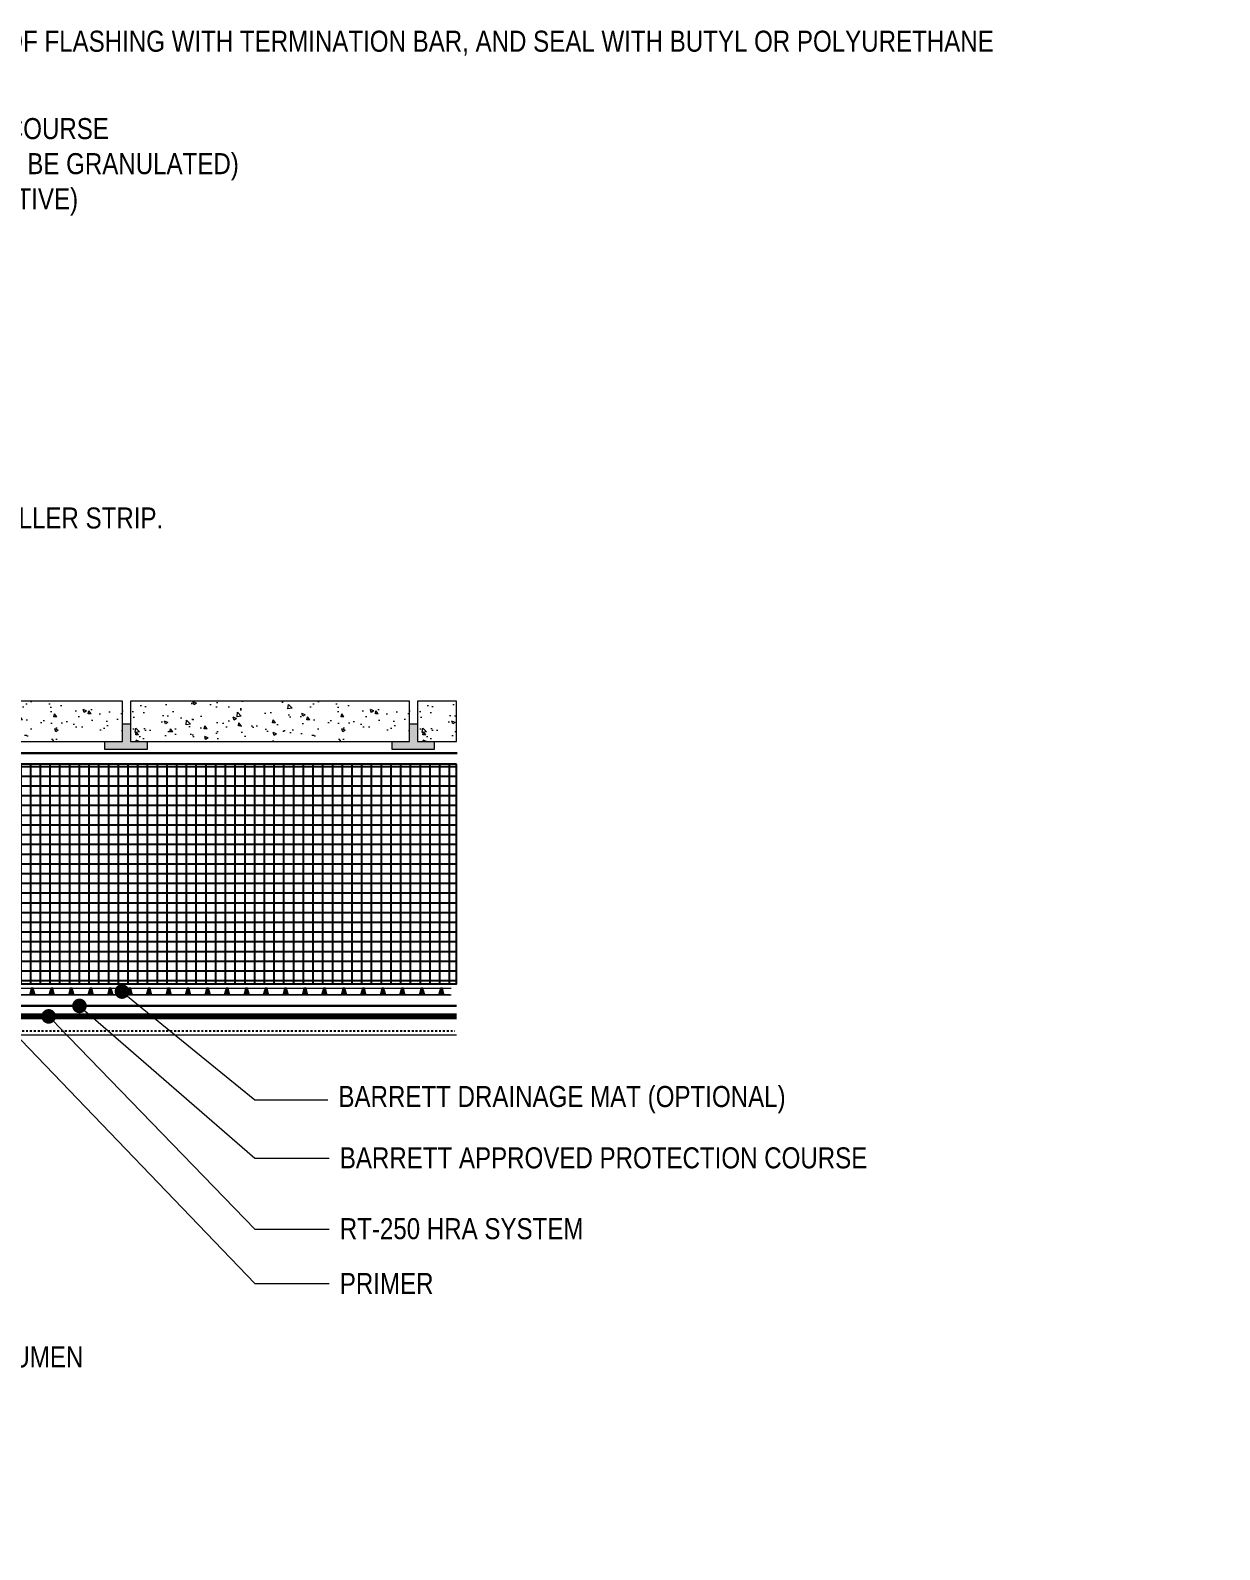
# Model space of a CAD drawing. Header units: inches. Extents: x -15 to 496, y -7 to 80.
# Drawn here: x 51.9 to 112.9, y -6.8 to 71.2 of the extents above; entities that cross this region are included whole.
import ezdxf
from ezdxf import colors
from ezdxf.entities.mleader import LeaderData, LeaderLine
from ezdxf.math import Vec2, Vec3

# ---------------------------------------------------------------- set-up
doc = ezdxf.new("R2010")
doc.units = ezdxf.units.IN
doc.header["$MEASUREMENT"] = 0
for name, pattern in [('Dash', [0.25, 0.125, -0.125]), ('Dashed - Dense', [0.8, 0.5, -0.3]), ('DASHED2', [0.1875, 0.125, -0.0625])]:
    doc.linetypes.add(name, pattern=pattern)
for name, color, linetype, lineweight in [('Drainage Mat', 191, 'Continuous', 0), ('Others', 190, 'Continuous', 0), ('RAM POLY FELT 3.5 FILTER FABRIC.', 4, 'Dash', 0), ('RT-250 HRA SYSTEM LIQUID', 241, 'Continuous', 0), ('RT-250 HRA SYSTEM MESH', 3, 'Continuous', 0), ('Text', 20, 'Continuous', 0)]:
    doc.layers.add(name, color=color, linetype=linetype, lineweight=lineweight)
for name, color, linetype in [('Insulation Border', 8, 'Continuous'), ('Insulation Foam', 9, 'Continuous'), ('Primer', 32, 'DASHED2')]:
    doc.layers.add(name, color=color, linetype=linetype)
doc.layers.add('Protection Course', color=99, linetype='Dashed - Dense', lineweight=0, true_color=0x216123)
doc.styles.get("Standard").update_dxf_attribs({"font": ''})
doc.styles.get('Standard').set_extended_font_data('Arial Narrow')

# ---------------------------------------------------------------- blocks, each defined once
blk = doc.blocks.new('_Dot')
at = {"color": 0, "linetype": 'ByBlock', "lineweight": -2}
blk.add_line((-0.5, 0), (-1, 0), dxfattribs=at)
at = {"color": 0, "linetype": 'ByBlock', "const_width": 0.5}
blk.add_lwpolyline([(-0.25, 0, 1), (0.25, 0, 1)], format="xyb", close=True, dxfattribs=at)
blk = doc.blocks.new('*U20')
at = {"layer": 'Drainage Mat'}
h = blk.add_hatch(color=256, dxfattribs=at)
h.dxf.hatch_style = 1
h.paths.add_polyline_path([(0.5, 0.343), (0.447, 0.343), (0.355, 0), (0.5, 0), (0.645, 0), (0.553, 0.343)])
at = {"layer": 'Drainage Mat', "linetype": 'Continuous'}
for points in [[(0, 0.343), (1, 0.343)], [(0, 0), (1, 0)]]:
    blk.add_lwpolyline(points, dxfattribs=at)
blk.add_lwpolyline([(0.5, 0.343), (0.447, 0.343), (0.355, 0), (0.5, 0), (0.645, 0), (0.553, 0.343)], close=True, dxfattribs=at)
blk = doc.blocks.new('*U21')
at = {"layer": 'Drainage Mat', "color": 0, "linetype": 'ByBlock', "lineweight": -2, "transparency": 16777216}
for p in [(40.476, 21.665), (41.476, 21.665), (42.476, 21.665), (43.476, 21.665), (44.476, 21.665), (45.476, 21.665), (46.476, 21.665), (47.476, 21.665), (48.476, 21.665), (49.476, 21.665), (50.476, 21.665), (51.476, 21.665), (52.476, 21.665), (53.476, 21.665), (54.476, 21.665), (55.476, 21.665), (56.476, 21.665), (57.476, 21.665), (58.476, 21.665), (59.476, 21.665), (60.476, 21.665), (61.476, 21.665), (62.476, 21.665), (63.476, 21.665), (64.476, 21.665), (65.476, 21.665), (66.476, 21.665), (67.476, 21.665), (68.476, 21.665), (69.476, 21.665), (70.476, 21.665), (71.476, 21.665), (72.476, 21.665)]:
    blk.add_blockref('*U20', p, dxfattribs=at)

msp = doc.modelspace()

# ---------------------------------------------------------------- hatches: boundary and pattern name
at = {"layer": 'Insulation Foam'}
h = msp.add_hatch(dxfattribs=at)
h.set_pattern_fill('NET', color=256, scale=4)
h.set_pattern_definition([(0, (-1216.60256, 24.3903), (0, 0.5), []), (90, (-1216.60256, 24.3903), (-0.5, 3e-17), [])])
h.paths.add_polyline_path([(73.758, 33.508), (19.358, 33.508), (19.358, 26.871), (35.216, 26.888), (40.024, 22.237), (42.423, 22.231), (42.987, 22.219), (50.698, 22.219), (51.725, 22.219), (73.758, 22.219)])
at = {"layer": 'Others', "linetype": 'Continuous'}
h = msp.add_hatch(dxfattribs=at)
h.set_pattern_fill('CONCRETE___STRUCTURAL_0002', color=256, style=0, pattern_type=2)
h.set_pattern_definition([(130, (47.9635, 35.4784), (1.75746, 0.15376), [0.18377, -2.02145]), (185, (47.9635, 35.4784), (0.33997, 1.84306), [0.147, -1.61716]), (79.549, (47.817, 35.4656), (-1.4175, 1.6893), [0.15618, -1.71797]), (133.816, (47.9635, 35.9684), (2.615, 0.40556), [0.27565, -3.0322]), (83.364, (47.7456, 35.9347), (-2.29015, 2.3868), [0.23427, -2.57696]), (188.816, (47.9635, 35.9684), (-2.29015, 2.3868), [0.2205, -2.42574]), (159, (47.7185, 35.846), (1.46257, 0.98652), [0.18377, -2.02145]), (214, (47.7185, 35.846), (-0.5962, 1.7768), [0.147, -1.61716]), (108.549, (47.5966, 35.7637), (-2.05875, 0.79028), [0.15618, -1.71797]), (142.5, (47.9635, 35.4784), (-0.029795, 0.81567), [0, -1.59756, 0, -1.641665, 0, -1.62329]), (172.5, (47.9635, 35.4784), (-0.644585, 0.96641), [0, -0.935994, 0, -1.56081, 0, -0.61869]), (212.5, (48.5099, 35.4784), (1.307996, 0.055265), [0, -0.61256, 0, -1.91119, 0, -2.536005]), (222.5, (48.7549, 35.4784), (-1.42895, 0.24528), [0, -0.79633, 0, -1.26923, 0, -1.80093])])
h.paths.add_polyline_path([(56.607, 36.747), (42.274, 36.747), (42.274, 34.669), (56.607, 34.669)])
h = msp.add_hatch(dxfattribs=at)
h.set_pattern_fill('CONCRETE___STRUCTURAL_0002', color=256, style=0, pattern_type=2)
h.set_pattern_definition([(130, (62.7038, 35.4784), (1.75746, 0.15376), [0.18377, -2.02145]), (185, (62.7038, 35.4784), (0.33997, 1.84306), [0.147, -1.61716]), (79.549, (62.5574, 35.4656), (-1.4175, 1.6893), [0.15618, -1.71797]), (133.816, (62.7038, 35.9684), (2.615, 0.40556), [0.27565, -3.0322]), (83.364, (62.486, 35.9347), (-2.29015, 2.3868), [0.23427, -2.57696]), (188.816, (62.7038, 35.9684), (-2.29015, 2.3868), [0.2205, -2.42574]), (159, (62.4588, 35.846), (1.46257, 0.98652), [0.18377, -2.02145]), (214, (62.4588, 35.846), (-0.5962, 1.7768), [0.147, -1.61716]), (108.549, (62.337, 35.7637), (-2.05875, 0.79028), [0.15618, -1.71797]), (142.5, (62.7038, 35.4784), (-0.029795, 0.81567), [0, -1.59756, 0, -1.641665, 0, -1.62329]), (172.5, (62.7038, 35.4784), (-0.644585, 0.96641), [0, -0.935994, 0, -1.56081, 0, -0.61869]), (212.5, (63.25024, 35.4784), (1.307996, 0.055265), [0, -0.61256, 0, -1.91119, 0, -2.536005]), (222.5, (63.4953, 35.4784), (-1.42895, 0.24528), [0, -0.79633, 0, -1.26923, 0, -1.80093])])
h.paths.add_polyline_path([(71.348, 36.747), (57.015, 36.747), (57.015, 34.669), (71.348, 34.669)])
h = msp.add_hatch(dxfattribs=at)
h.set_pattern_fill('CONCRETE___STRUCTURAL_0002', color=256, style=0, pattern_type=2)
h.set_pattern_definition([(130, (77.4442, 35.4784), (1.75746, 0.15376), [0.18377, -2.02145]), (185, (77.4442, 35.4784), (0.34, 1.84306), [0.147, -1.61716]), (79.55, (77.2977, 35.4656), (-1.4175, 1.6893), [0.1562, -1.71797]), (133.816, (77.4442, 35.9684), (2.615, 0.4056), [0.27565, -3.0322]), (83.364, (77.2262, 35.9347), (-2.2902, 2.3868), [0.2343, -2.57696]), (188.816, (77.4442, 35.9684), (-2.2902, 2.3868), [0.2205, -2.42574]), (159, (77.1991, 35.846), (1.46257, 0.9865), [0.18377, -2.02145]), (214, (77.1991, 35.846), (-0.5962, 1.7768), [0.147, -1.61716]), (108.55, (77.0772, 35.7637), (-2.05875, 0.7903), [0.1562, -1.71797]), (142.5, (77.44415, 35.4784), (-0.029795, 0.81567), [0, -1.59756, 0, -1.641665, 0, -1.62329]), (172.5, (77.44415, 35.4784), (-0.64459, 0.9664), [0, -0.93599, 0, -1.56081, 0, -0.61869]), (212.5, (77.99056, 35.4784), (1.307996, 0.055265), [0, -0.61256, 0, -1.91119, 0, -2.536]), (222.5, (78.2356, 35.4784), (-1.42895, 0.24528), [0, -0.79633, 0, -1.26923, 0, -1.80093])])
h.paths.add_polyline_path([(73.758, 36.747), (71.755, 36.747), (71.755, 34.669), (73.758, 34.669)])
for points in [[(57.872, 34.669), (57.872, 34.255), (55.705, 34.255), (55.705, 34.669), (56.607, 34.669), (56.607, 35.577), (57.015, 35.577), (57.015, 34.669)], [(72.612, 34.669), (72.612, 34.255), (70.446, 34.255), (70.446, 34.669), (71.348, 34.669), (71.348, 35.577), (71.755, 35.577), (71.755, 34.669)]]:
    msp.add_hatch(color=256, dxfattribs=at).paths.add_polyline_path(points)

# ---------------------------------------------------------------- linework, layer by layer
at = {"layer": 'Drainage Mat'}
msp.add_lwpolyline([(73.403, 21.665), (40.476, 21.665)], dxfattribs=at)
at = {"layer": 'Insulation Border', "flags": 128}
msp.add_lwpolyline([(73.758, 33.508), (19.358, 33.508), (19.358, 26.871), (35.216, 26.888), (40.024, 22.237), (42.423, 22.231), (42.987, 22.219), (50.698, 22.219), (51.725, 22.219), (73.758, 22.219)], close=True, dxfattribs=at)
at = {"layer": 'Others'}
msp.add_line((73.758, 19.582), (19.963, 19.582), dxfattribs=at)
at = {"layer": 'Others', "flags": 128}
for points in [[(56.607, 36.747), (42.274, 36.747), (42.274, 34.669), (56.607, 34.669)], [(71.348, 36.747), (57.015, 36.747), (57.015, 34.669), (71.348, 34.669)], [(73.758, 36.747), (71.755, 36.747), (71.755, 34.669), (73.758, 34.669)], [(57.872, 34.669), (57.872, 34.255), (55.705, 34.255), (55.705, 34.669), (56.607, 34.669), (56.607, 35.577), (57.015, 35.577), (57.015, 34.669)], [(72.612, 34.669), (72.612, 34.255), (70.446, 34.255), (70.446, 34.669), (71.348, 34.669), (71.348, 35.577), (71.755, 35.577), (71.755, 34.669)]]:
    msp.add_lwpolyline(points, close=True, dxfattribs=at)
at = {"layer": 'Primer', "ltscale": 0.2}
msp.add_lwpolyline([(39.056, 19.803), (73.664, 19.803)], dxfattribs=at)
at = {"layer": 'Protection Course', "ltscale": 0.2, "const_width": 0.119}
msp.add_lwpolyline([(20.034, 25.186), (35.476, 25.186), (39.222, 21.44), (49.94, 21.44), (51.239, 21.089), (73.758, 21.089)], dxfattribs=at)
at = {"layer": 'RAM POLY FELT 3.5 FILTER FABRIC.', "ltscale": 1.5, "const_width": 0.115}
msp.add_lwpolyline([(12.156, 37.224), (12.156, 34.065), (73.8, 34.065)], dxfattribs=at)
at = {"layer": 'RT-250 HRA SYSTEM LIQUID', "ltscale": 1.5, "const_width": 0.3}
msp.add_lwpolyline([(73.758, 20.551), (51.167, 20.551), (49.868, 20.903), (39, 20.903), (35.254, 24.649), (19.963, 24.649)], dxfattribs=at)
at = {"layer": 'RT-250 HRA SYSTEM MESH', "ltscale": 1.5}
msp.add_lwpolyline([(73.758, 20.551), (51.167, 20.551), (49.868, 20.903), (39, 20.903), (35.254, 24.649), (19.963, 24.649)], dxfattribs=at)

# ---------------------------------------------------------------- block references
at = {"layer": 'Drainage Mat'}
msp.add_blockref('*U21', (0, 0), dxfattribs=at)

# ---------------------------------------------------------------- leaders
at = {"layer": 'Text'}
ml = msp.add_multileader_mtext('Standard', dxfattribs=at)
ml.set_content('MECHANICALLY ATTACH TOP EDGE OF FLASHING WITH TERMINATION BAR, AND SEAL WITH BUTYL OR POLYURETHANE', color=256)
ml.set_leader_properties(color=256, lineweight=0)
ml.set_arrow_properties(name='DOT')
ml.build(insert=Vec2(0, 0))
ml.multileader.update_dxf_attribs({"text_left_attachment_type": 2, "text_right_attachment_type": 2, "dogleg_length": 0.36, "arrow_head_size": 0.75, "scale": 12})
ctx = ml.context
ctx.base_point, ctx.scale, ctx.char_height, ctx.arrow_head_size, ctx.landing_gap_size, ctx.plane_origin = Vec3(28.006, 69.607), 12, 1.08, 0.75, 0.54, Vec3(10.232, 61.759)
ctx.left_attachment, ctx.right_attachment = 2, 2
notes = []
notes.append((ctx, [(0, (1, 1, 0), (23.506, 69.607), (1, 0), 4.5, [(0, [(10.156, 60.816)], 0, [])])]))
ctx.mtext.insert, ctx.mtext.width, ctx.mtext.flow_direction = Vec3(28.546, 71.173), 38.98444, 5
ml = msp.add_multileader_mtext('Standard', dxfattribs=at)
ml.set_content('BARRETT APPROVED PROTECTION COURSE \\P(EXPOSED PROTECTION COURSE TO BE GRANULATED)\\P\\pxqj;(CONSULT A BARRETT REPRESENTATIVE)', color=256)
ml.set_leader_properties(color=256, lineweight=0)
ml.set_arrow_properties(name='DOT')
ml.build(insert=Vec2(0, 0))
ml.multileader.update_dxf_attribs({"text_left_attachment_type": 2, "text_right_attachment_type": 2, "dogleg_length": 0.36, "arrow_head_size": 0.75, "scale": 12})
ctx = ml.context
ctx.base_point, ctx.scale, ctx.char_height, ctx.arrow_head_size, ctx.landing_gap_size, ctx.plane_origin = Vec3(28.293, 64.157), 12, 1.08, 0.75, 0.54, Vec3(15.815, 57.937)
ctx.left_attachment, ctx.right_attachment = 2, 2
notes.append((ctx, [(0, (1, 1, 0), (23.506, 64.157), (1, 0), 4.787, [(0, [(10.179, 55.707)], 0, [])])]))
ctx.mtext.insert, ctx.mtext.flow_direction = Vec3(28.833, 66.685), 5
ml = msp.add_multileader_mtext('Standard', dxfattribs=at)
ml.set_content('COMPRESSIBLE EXPANSION JOINT FILLER STRIP.', color=256)
ml.set_leader_properties(color=256, lineweight=0)
ml.set_arrow_properties(name='DOT')
ml.build(insert=Vec2(0, 0))
ml.multileader.update_dxf_attribs({"text_left_attachment_type": 2, "text_right_attachment_type": 2, "dogleg_length": 0.36, "arrow_head_size": 0.75, "scale": 12})
ctx = ml.context
ctx.base_point, ctx.scale, ctx.char_height, ctx.arrow_head_size, ctx.landing_gap_size, ctx.plane_origin = Vec3(28.05, 46.129), 12, 1.08, 0.75, 0.54, Vec3(17.587, 32.437)
ctx.left_attachment, ctx.right_attachment = 2, 2
notes.append((ctx, [(0, (1, 1, 0), (24.196, 46.129), (1, 0), 3.854, [(0, [(17.465, 33.579)], 0, [])])]))
ctx.mtext.insert, ctx.mtext.flow_direction = Vec3(28.59, 46.688), 5
ml = msp.add_multileader_mtext('Standard', dxfattribs=at)
ml.set_content('BARRETT DRAINAGE MAT (OPTIONAL)', color=256)
ml.set_leader_properties(color=256, lineweight=0)
ml.set_arrow_properties(name='DOT')
ml.build(insert=Vec2(0, 0))
ml.multileader.update_dxf_attribs({"text_left_attachment_type": 2, "text_right_attachment_type": 2, "dogleg_length": 0.36, "arrow_head_size": 0.75, "scale": 12})
ctx = ml.context
ctx.base_point, ctx.scale, ctx.char_height, ctx.arrow_head_size, ctx.landing_gap_size, ctx.plane_origin = Vec3(67.152, 16.268), 12, 1.08, 0.75, 0.54, Vec3(53.39, 10.938)
ctx.left_attachment, ctx.right_attachment = 2, 2
notes.append((ctx, [(0, (1, 1, 0), (63.399, 16.268), (1, 0), 3.753, [(0, [(56.581, 21.826)], 0, [])])]))
ctx.mtext.insert, ctx.mtext.flow_direction = Vec3(67.692, 16.977), 5
ml = msp.add_multileader_mtext('Standard', dxfattribs=at)
ml.set_content('BARRETT APPROVED PROTECTION COURSE', color=256)
ml.set_leader_properties(color=256, lineweight=0)
ml.set_arrow_properties(name='DOT')
ml.build(insert=Vec2(0, 0))
ml.multileader.update_dxf_attribs({"text_left_attachment_type": 2, "text_right_attachment_type": 2, "dogleg_length": 0.36, "arrow_head_size": 0.75, "scale": 12})
ctx = ml.context
ctx.base_point, ctx.scale, ctx.char_height, ctx.arrow_head_size, ctx.landing_gap_size, ctx.plane_origin = Vec3(67.222, 13.268), 12, 1.08, 0.75, 0.54, Vec3(52.551, 15.525)
ctx.left_attachment, ctx.right_attachment = 2, 2
notes.append((ctx, [(0, (1, 1, 0), (63.399, 13.268), (1, 0), 3.823, [(0, [(54.398, 21.089)], 0, [])])]))
ctx.mtext.insert, ctx.mtext.flow_direction = Vec3(67.762, 13.827), 5
ml = msp.add_multileader_mtext('Standard', dxfattribs=at)
ml.set_content('RT-250 HRA SYSTEM', color=256)
ml.set_leader_properties(color=256, lineweight=0)
ml.set_arrow_properties(name='DOT')
ml.build(insert=Vec2(0, 0))
ml.multileader.update_dxf_attribs({"text_left_attachment_type": 2, "text_right_attachment_type": 2, "dogleg_length": 0.36, "arrow_head_size": 0.75, "scale": 12})
ctx = ml.context
ctx.base_point, ctx.scale, ctx.char_height, ctx.arrow_head_size, ctx.landing_gap_size, ctx.plane_origin = Vec3(67.222, 9.631), 12, 1.08, 0.75, 0.54, Vec3(52.401, 15.053)
ctx.left_attachment, ctx.right_attachment = 2, 2
notes.append((ctx, [(0, (1, 1, 0), (63.399, 9.631), (1, 0), 3.823, [(0, [(52.817, 20.551)], 0, [])])]))
ctx.mtext.insert, ctx.mtext.flow_direction = Vec3(67.762, 10.19), 5
ml = msp.add_multileader_mtext('Standard', dxfattribs=at)
ml.set_content('PRIMER', color=256)
ml.set_leader_properties(color=256, lineweight=0)
ml.set_arrow_properties(name='DOT')
ml.build(insert=Vec2(0, 0))
ml.multileader.update_dxf_attribs({"text_left_attachment_type": 2, "text_right_attachment_type": 2, "dogleg_length": 0.36, "arrow_head_size": 0.75, "scale": 12})
ctx = ml.context
ctx.base_point, ctx.scale, ctx.char_height, ctx.arrow_head_size, ctx.landing_gap_size, ctx.plane_origin = Vec3(67.222, 6.834), 12, 1.08, 0.75, 0.54, Vec3(52.401, 14.215)
ctx.left_attachment, ctx.right_attachment = 2, 2
notes.append((ctx, [(0, (1, 1, 0), (63.399, 6.834), (1, 0), 3.823, [(0, [(50.882, 19.876)], 0, [])])]))
ctx.mtext.insert, ctx.mtext.flow_direction = Vec3(67.762, 7.374), 5
ml = msp.add_multileader_mtext('Standard', dxfattribs=at)
ml.set_content('FILL LOOP WITH RAM-TOUGH 250 BITUMEN', color=256)
ml.set_leader_properties(color=256, lineweight=0)
ml.set_arrow_properties(name='DOT')
ml.build(insert=Vec2(0, 0))
ml.multileader.update_dxf_attribs({"text_left_attachment_type": 2, "text_right_attachment_type": 2, "dogleg_length": 0.36, "arrow_head_size": 0.75, "scale": 12})
ctx = ml.context
ctx.base_point, ctx.scale, ctx.char_height, ctx.arrow_head_size, ctx.landing_gap_size, ctx.plane_origin = Vec3(28.006, 3.044), 12, 1.08, 0.75, 0.54, Vec3(16.296, 5.038)
ctx.left_attachment, ctx.right_attachment = 2, 2
notes.append((ctx, [(0, (1, 1, 0), (23.506, 3.044), (1, 0), 4.5, [(0, [(15.208, 8.229)], 0, [])])]))
ctx.mtext.insert, ctx.mtext.flow_direction = Vec3(28.546, 3.602), 5
for ctx, leaders in notes:
    for number, flags, end, landing, length, lines in leaders:
        leader = LeaderData()
        leader.index, (leader.has_last_leader_line, leader.has_dogleg_vector, leader.attachment_direction) = number, flags
        leader.last_leader_point, leader.dogleg_vector, leader.dogleg_length = Vec3(end), Vec3(landing), length
        for number, points, colour, breaks in lines:
            line = LeaderLine()
            line.index, line.vertices, line.color, line.breaks = number, Vec3.list(points), colors.encode_raw_color(colour), breaks
            leader.lines.append(line)
        ctx.leaders.append(leader)

doc.saveas('drawing.dxf')
